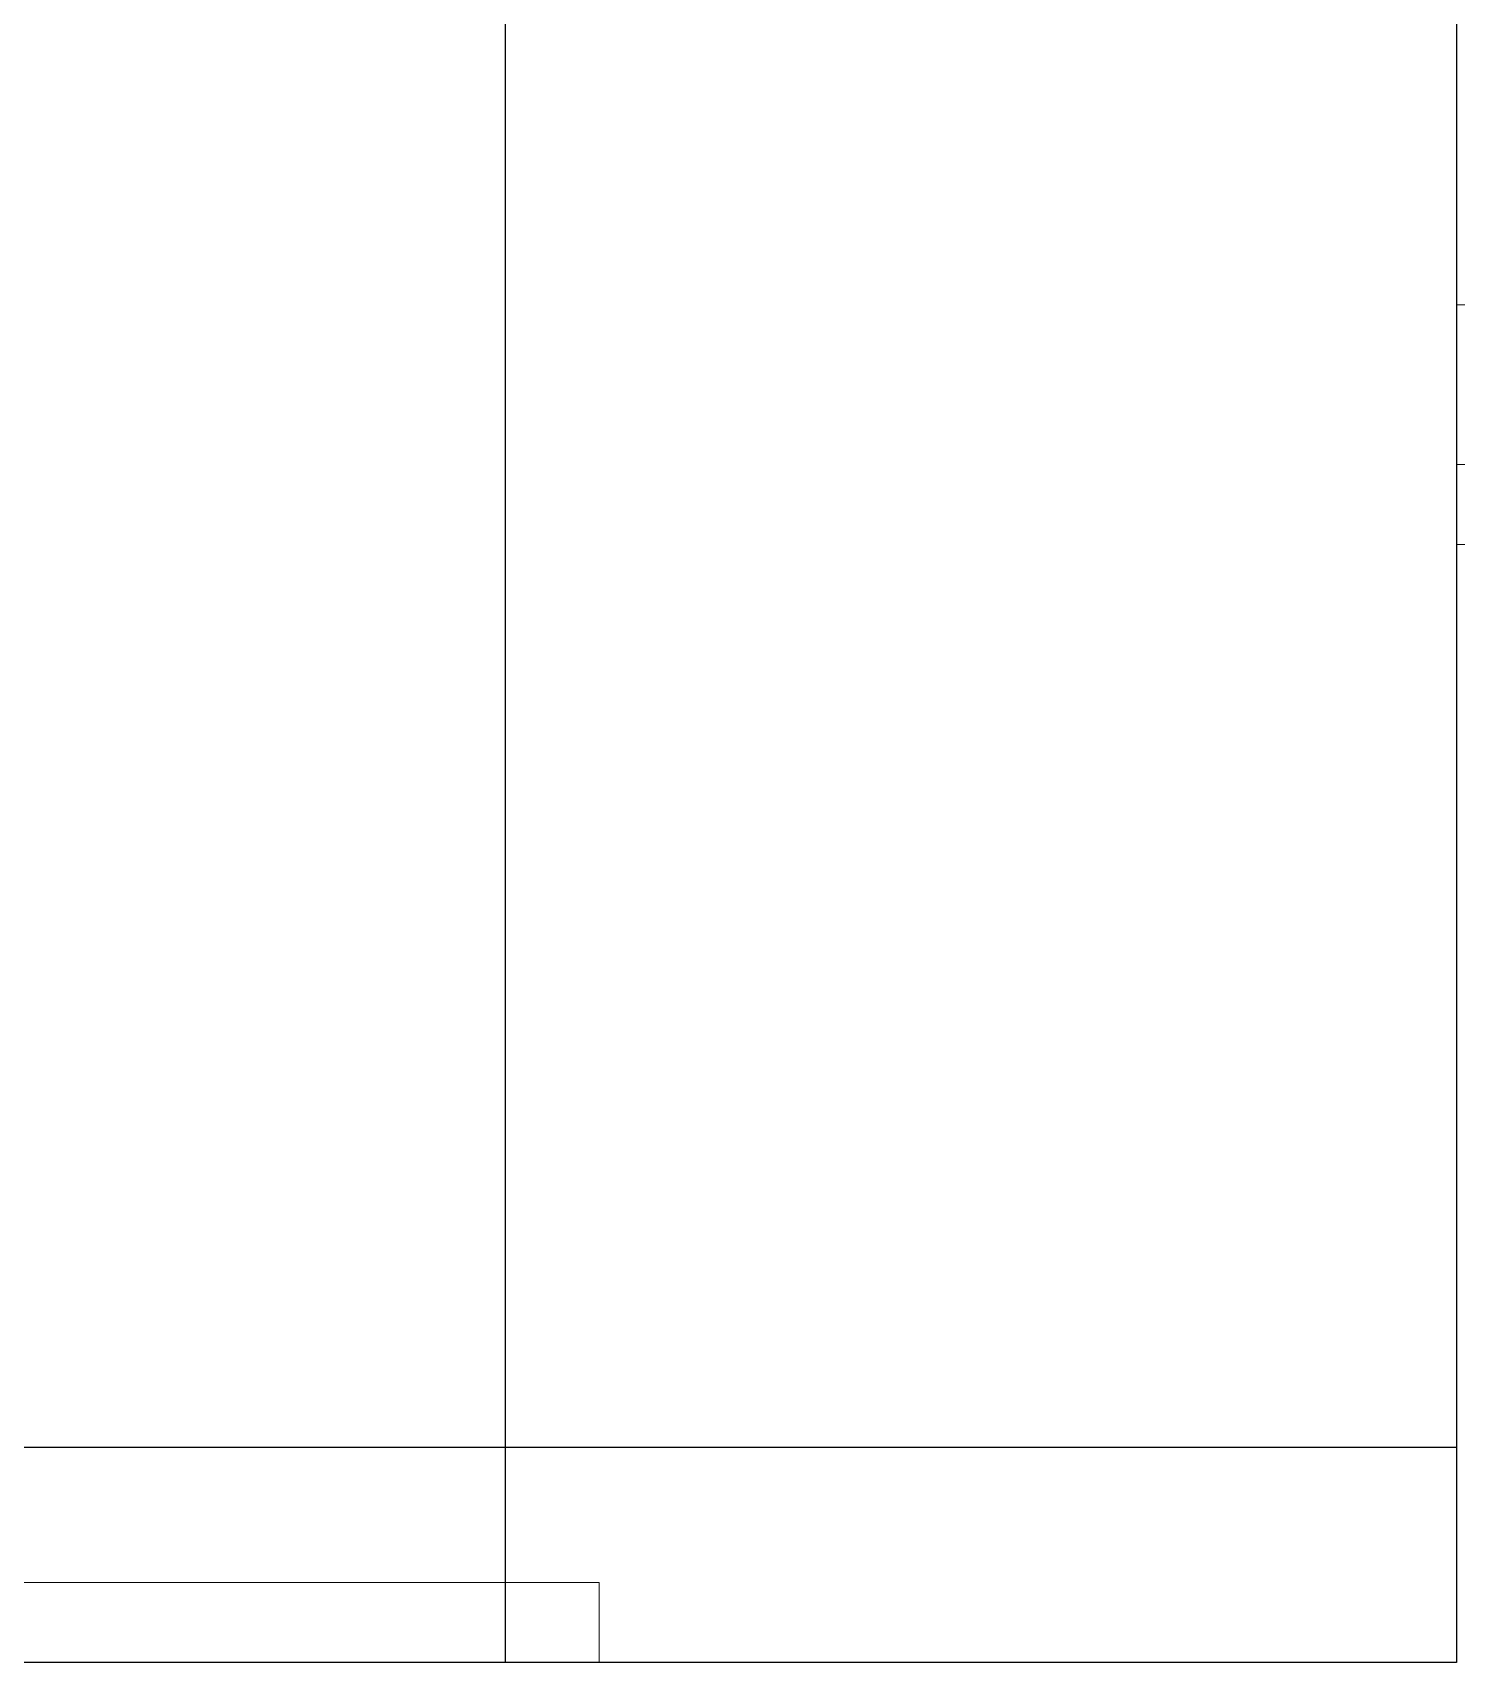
# Model space of a CAD drawing. Header units: inches. Extents: x -12418 to 183584, y -29325 to 19878.
# Drawn here: x 17252 to 17698, y -10267 to -9757 of the extents above; entities that cross this region are included whole.
import ezdxf

# ---------------------------------------------------------------- set-up
doc = ezdxf.new("R2010")
doc.units = ezdxf.units.IN
doc.header["$LTSCALE"] = 25
doc.header["$MEASUREMENT"] = 0
doc.linetypes.add('DASHDOT', pattern=[25.4, 12.7, -6.35, 0, -6.35])
doc.layers.get('0').update_dxf_attribs({"color": 8})
for name, color, linetype, lineweight in [('00-Ground Floor$0$Aluminum', 251, 'Continuous', 5), ('00-Ground Floor$0$LOADING', 253, 'Continuous', 5), ('00-Ground Floor$0$Walls', 251, 'Continuous', 5), ('E-LITE-CLNG-CNDT', 6, 'DASHDOT', 35)]:
    doc.layers.add(name, color=color, linetype=linetype, lineweight=lineweight)
doc.layers.add('00-Ground Floor$0$False Ceiling', color=251, linetype='Continuous')

# ---------------------------------------------------------------- blocks, each defined once
blk = doc.blocks.new('00-Ground Floor$0$A$C37be4daf')
at = {"layer": '00-Ground Floor$0$Aluminum'}
for p, q in [((1416.01, 598.24), (216.01, 598.24)), ((241.01, 498.24), (241.01, 598.24)), ((291.01, 548.24), (291.01, 598.24))]:
    blk.add_line(p, q, dxfattribs=at)
at = {"layer": '00-Ground Floor$0$Walls'}
blk.add_line((216.01, 498.24), (216.01, 598.24), dxfattribs=at)
blk = doc.blocks.new('00-Ground Floor$0$A$Ce9e1c4c3')
at = {"layer": '00-Ground Floor$0$False Ceiling', "color": 254, "linetype": 'Continuous'}
for p, q in [((-82600, -10267.43), (-82600, -7267.43)), ((-85802.07, -10200), (-82302.28, -10200))]:
    blk.add_line(p, q, dxfattribs=at)
at = {"layer": '00-Ground Floor$0$False Ceiling', "color": 254}
for p, q in [((-82302.28, -7267.43, 0), (-82302.28, -10267.43, 0)), ((-82302.28, -10267.43, 0), (-85802.07, -10267.43, 0))]:
    blk.add_line(p, q, dxfattribs=at)
blk = doc.blocks.new('00-Ground Floor')
at = {"layer": '00-Ground Floor$0$LOADING', "elevation": 0}
blk.add_lwpolyline([(17429.31, -10242.43), (17429.31, -10267.43), (16923.31, -10267.43), (16923.31, -10242.43), (17429.31, -10242.43)], dxfattribs=at)
at = {"layer": '00-Ground Floor$0$Walls'}
for p, q in [((17697.72, -10267.43, 0), (17697.72, -8367.43, 0)), ((14197.93, -10267.43, 0), (17697.72, -10267.43, 0))]:
    blk.add_line(p, q, dxfattribs=at)
at = {"rotation": 90}
blk.add_blockref('00-Ground Floor$0$A$C37be4daf', (18295.95, -10133.44, 0), dxfattribs=at)
at = {"layer": '00-Ground Floor$0$False Ceiling', "color": 254}
blk.add_blockref('00-Ground Floor$0$A$Ce9e1c4c3', (100000, 0), dxfattribs=at)

msp = doc.modelspace()

# ---------------------------------------------------------------- block references
at = {"layer": 'E-LITE-CLNG-CNDT', "color": 1}
msp.add_blockref('00-Ground Floor', (0, 0), dxfattribs=at)

doc.saveas('drawing.dxf')
